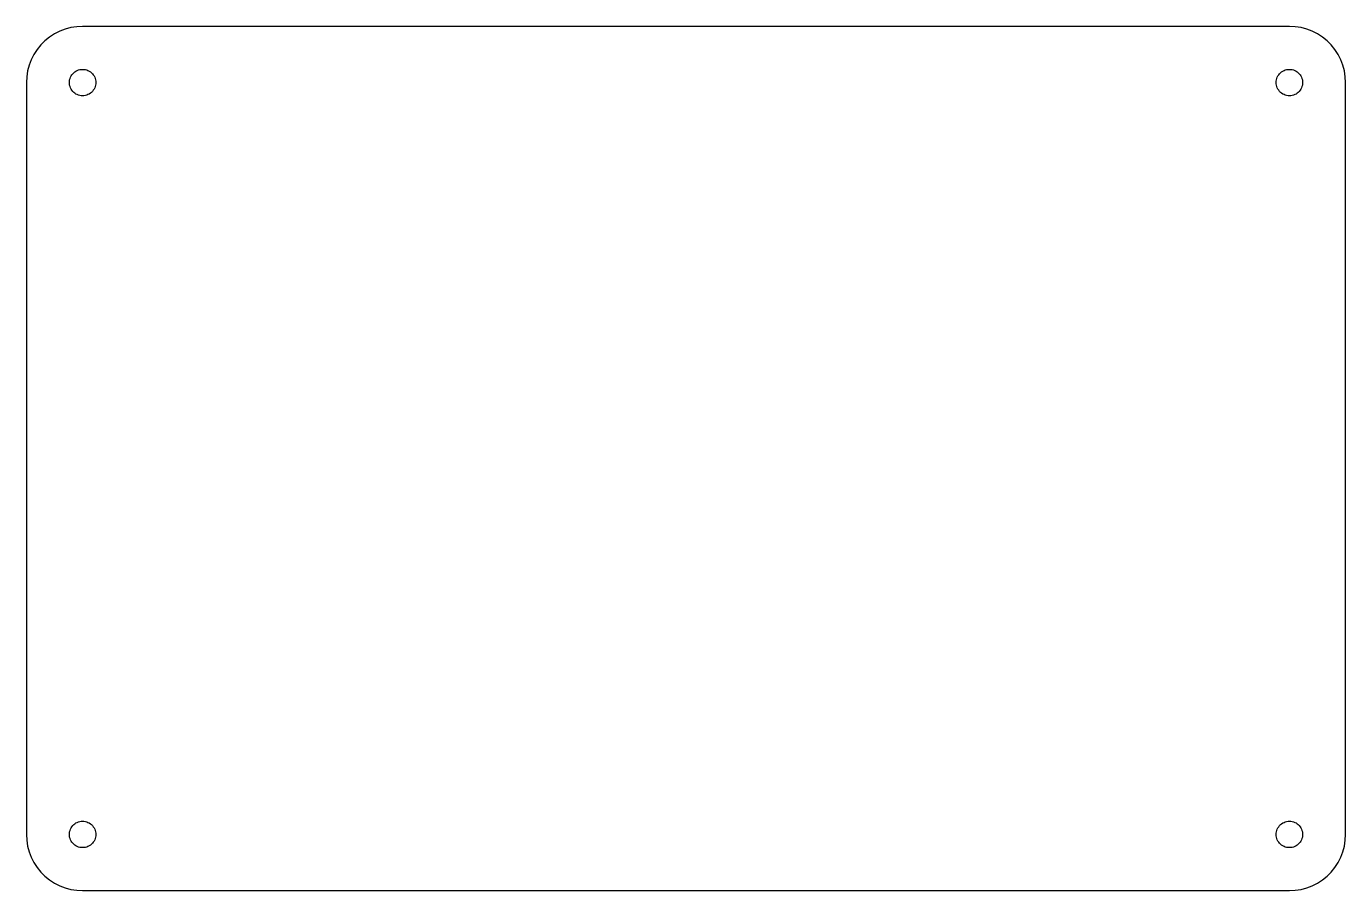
# Model space of a CAD drawing. Extents: x -80 to 80, y -52 to 52.
import ezdxf

# ---------------------------------------------------------------- set-up
doc = ezdxf.new("R2010")
doc.units = 0
doc.layers.get('0').update_dxf_attribs({"linetype": 'CONTINUOUS'})

msp = doc.modelspace()

# ---------------------------------------------------------------- linework, layer by layer
for points in [[(-79.8, -45.5), (-79.7627, -46.2108), (-79.6514, -46.9138), (-79.4672, -47.6013), (-79.2121, -48.2658), (-78.889, -48.9), (-78.5013, -49.4969), (-78.0534, -50.0501), (-77.5501, -50.5534), (-76.9969, -51.0013), (-76.4, -51.389), (-75.7658, -51.7121), (-75.1013, -51.9672), (-74.4138, -52.1514), (-73.7108, -52.2627), (-73, -52.3), (73, -52.3), (73.7108, -52.2627), (74.4138, -52.1514), (75.1013, -51.9672), (75.7658, -51.7121), (76.4, -51.389), (76.9969, -51.0013), (77.5501, -50.5534), (78.0534, -50.0501), (78.5013, -49.4969), (78.889, -48.9), (79.2121, -48.2658), (79.4672, -47.6013), (79.6514, -46.9138), (79.7627, -46.2108), (79.8, -45.5), (79.8, 45.5), (79.7627, 46.2108), (79.6514, 46.9138), (79.4672, 47.6013), (79.2121, 48.2658), (78.889, 48.9), (78.5013, 49.4969), (78.0534, 50.0501), (77.5501, 50.5534), (76.9969, 51.0013), (76.4, 51.389), (75.7658, 51.7121), (75.1013, 51.9672), (74.4138, 52.1514), (73.7108, 52.2627), (73, 52.3), (-73, 52.3), (-73.7108, 52.2627), (-74.4138, 52.1514), (-75.1013, 51.9672), (-75.7658, 51.7121), (-76.4, 51.389), (-76.9969, 51.0013), (-77.5501, 50.5534), (-78.0534, 50.0501), (-78.5013, 49.4969), (-78.889, 48.9), (-79.2121, 48.2658), (-79.4672, 47.6013), (-79.6514, 46.9138), (-79.7627, 46.2108), (-79.8, 45.5)], [(-74.6, 45.5), (-74.5912, 45.6672), (-74.565, 45.8327), (-74.5217, 45.9944), (-74.4617, 46.1508), (-74.3856, 46.3), (-74.2944, 46.4405), (-74.189, 46.5706), (-74.0706, 46.689), (-73.9405, 46.7944), (-73.8, 46.8856), (-73.6508, 46.9617), (-73.4944, 47.0217), (-73.3327, 47.065), (-73.1672, 47.0912), (-73, 47.1), (-72.8328, 47.0912), (-72.6673, 47.065), (-72.5056, 47.0217), (-72.3492, 46.9617), (-72.2, 46.8856), (-72.0595, 46.7944), (-71.9294, 46.689), (-71.811, 46.5706), (-71.7056, 46.4405), (-71.6144, 46.3), (-71.5383, 46.1508), (-71.4783, 45.9944), (-71.435, 45.8327), (-71.4088, 45.6672), (-71.4, 45.5), (-71.4088, 45.3328), (-71.435, 45.1673), (-71.4783, 45.0056), (-71.5383, 44.8492), (-71.6144, 44.7), (-71.7056, 44.5595), (-71.811, 44.4294), (-71.9294, 44.311), (-72.0595, 44.2056), (-72.2, 44.1144), (-72.3492, 44.0383), (-72.5056, 43.9783), (-72.6673, 43.935), (-72.8328, 43.9088), (-73, 43.9), (-73.1672, 43.9088), (-73.3327, 43.935), (-73.4944, 43.9783), (-73.6508, 44.0383), (-73.8, 44.1144), (-73.9405, 44.2056), (-74.0706, 44.311), (-74.189, 44.4294), (-74.2944, 44.5595), (-74.3856, 44.7), (-74.4617, 44.8492), (-74.5217, 45.0056), (-74.565, 45.1673), (-74.5912, 45.3328)], [(71.4, 45.5), (71.4088, 45.6672), (71.435, 45.8327), (71.4783, 45.9944), (71.5383, 46.1508), (71.6144, 46.3), (71.7056, 46.4405), (71.811, 46.5706), (71.9294, 46.689), (72.0595, 46.7944), (72.2, 46.8856), (72.3492, 46.9617), (72.5056, 47.0217), (72.6673, 47.065), (72.8328, 47.0912), (73, 47.1), (73.1672, 47.0912), (73.3327, 47.065), (73.4944, 47.0217), (73.6508, 46.9617), (73.8, 46.8856), (73.9405, 46.7944), (74.0706, 46.689), (74.189, 46.5706), (74.2944, 46.4405), (74.3856, 46.3), (74.4617, 46.1508), (74.5217, 45.9944), (74.565, 45.8327), (74.5912, 45.6672), (74.6, 45.5), (74.5912, 45.3328), (74.565, 45.1673), (74.5217, 45.0056), (74.4617, 44.8492), (74.3856, 44.7), (74.2944, 44.5595), (74.189, 44.4294), (74.0706, 44.311), (73.9405, 44.2056), (73.8, 44.1144), (73.6508, 44.0383), (73.4944, 43.9783), (73.3327, 43.935), (73.1672, 43.9088), (73, 43.9), (72.8328, 43.9088), (72.6673, 43.935), (72.5056, 43.9783), (72.3492, 44.0383), (72.2, 44.1144), (72.0595, 44.2056), (71.9294, 44.311), (71.811, 44.4294), (71.7056, 44.5595), (71.6144, 44.7), (71.5383, 44.8492), (71.4783, 45.0056), (71.435, 45.1673), (71.4088, 45.3328)], [(-74.6, -45.5), (-74.5912, -45.3328), (-74.565, -45.1673), (-74.5217, -45.0056), (-74.4617, -44.8492), (-74.3856, -44.7), (-74.2944, -44.5595), (-74.189, -44.4294), (-74.0706, -44.311), (-73.9405, -44.2056), (-73.8, -44.1144), (-73.6508, -44.0383), (-73.4944, -43.9783), (-73.3327, -43.935), (-73.1672, -43.9088), (-73, -43.9), (-72.8328, -43.9088), (-72.6673, -43.935), (-72.5056, -43.9783), (-72.3492, -44.0383), (-72.2, -44.1144), (-72.0595, -44.2056), (-71.9294, -44.311), (-71.811, -44.4294), (-71.7056, -44.5595), (-71.6144, -44.7), (-71.5383, -44.8492), (-71.4783, -45.0056), (-71.435, -45.1673), (-71.4088, -45.3328), (-71.4, -45.5), (-71.4088, -45.6672), (-71.435, -45.8327), (-71.4783, -45.9944), (-71.5383, -46.1508), (-71.6144, -46.3), (-71.7056, -46.4405), (-71.811, -46.5706), (-71.9294, -46.689), (-72.0595, -46.7944), (-72.2, -46.8856), (-72.3492, -46.9617), (-72.5056, -47.0217), (-72.6673, -47.065), (-72.8328, -47.0912), (-73, -47.1), (-73.1672, -47.0912), (-73.3327, -47.065), (-73.4944, -47.0217), (-73.6508, -46.9617), (-73.8, -46.8856), (-73.9405, -46.7944), (-74.0706, -46.689), (-74.189, -46.5706), (-74.2944, -46.4405), (-74.3856, -46.3), (-74.4617, -46.1508), (-74.5217, -45.9944), (-74.565, -45.8327), (-74.5912, -45.6672)], [(71.4, -45.5), (71.4088, -45.3328), (71.435, -45.1673), (71.4783, -45.0056), (71.5383, -44.8492), (71.6144, -44.7), (71.7056, -44.5595), (71.811, -44.4294), (71.9294, -44.311), (72.0595, -44.2056), (72.2, -44.1144), (72.3492, -44.0383), (72.5056, -43.9783), (72.6673, -43.935), (72.8328, -43.9088), (73, -43.9), (73.1672, -43.9088), (73.3327, -43.935), (73.4944, -43.9783), (73.6508, -44.0383), (73.8, -44.1144), (73.9405, -44.2056), (74.0706, -44.311), (74.189, -44.4294), (74.2944, -44.5595), (74.3856, -44.7), (74.4617, -44.8492), (74.5217, -45.0056), (74.565, -45.1673), (74.5912, -45.3328), (74.6, -45.5), (74.5912, -45.6672), (74.565, -45.8327), (74.5217, -45.9944), (74.4617, -46.1508), (74.3856, -46.3), (74.2944, -46.4405), (74.189, -46.5706), (74.0706, -46.689), (73.9405, -46.7944), (73.8, -46.8856), (73.6508, -46.9617), (73.4944, -47.0217), (73.3327, -47.065), (73.1672, -47.0912), (73, -47.1), (72.8328, -47.0912), (72.6673, -47.065), (72.5056, -47.0217), (72.3492, -46.9617), (72.2, -46.8856), (72.0595, -46.7944), (71.9294, -46.689), (71.811, -46.5706), (71.7056, -46.4405), (71.6144, -46.3), (71.5383, -46.1508), (71.4783, -45.9944), (71.435, -45.8327), (71.4088, -45.6672)]]:
    msp.add_lwpolyline(points, close=True)

doc.saveas('drawing.dxf')
